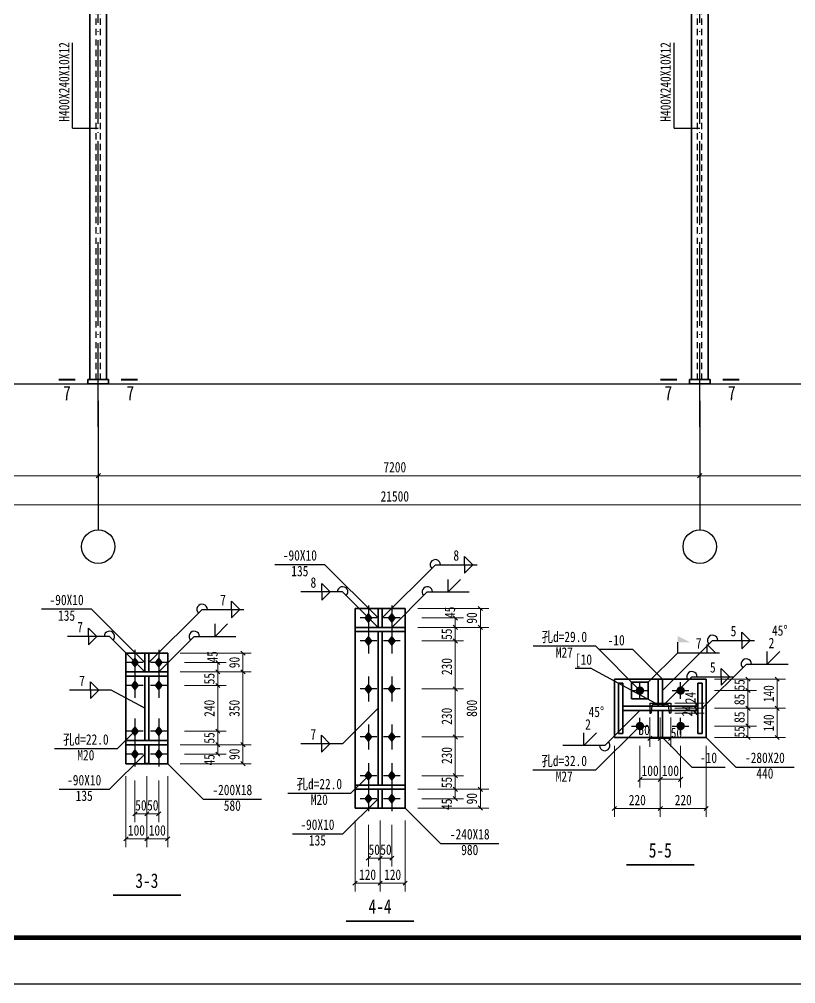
# Model space of a CAD drawing. Extents: x 32461 to 402082, y -617694 to 182569.
# Drawn here: x 307475 to 326063, y -500452 to -477352 of the extents above; entities that cross this region are included whole.
import ezdxf
from ezdxf.enums import TextEntityAlignment as Align

# ---------------------------------------------------------------- set-up
doc = ezdxf.new("R2010")
doc.units = 0
doc.header["$LTSCALE"] = 1000
doc.header["$MEASUREMENT"] = 0
for name, pattern in [('4', [5, 1.5, -1, 1.5, -1]), ('DOTE', [2.42, 2, -0.2, 0.02, -0.2]), ('线型6', [8.75, 5, -1.25, 1.25, -1.25])]:
    doc.linetypes.add(name, pattern=pattern)
doc.layers.get('0').update_dxf_attribs({"linetype": 'CONTINUOUS'})
for name, color, linetype in [('DOTE', 252, 'CONTINUOUS'), ('PUB_TITLE', 4, 'CONTINUOUS'), ('门窗', 3, '4')]:
    doc.layers.add(name, color=color, linetype=linetype)
for name, color, linetype, lineweight in [('字符串标注', 9, 'CONTINUOUS', 25), ('尺寸标注', 2, 'CONTINUOUS', 35), ('层10', 7, 'CONTINUOUS', 35), ('层1000', 2, 'CONTINUOUS', 35), ('层111', 9, '线型6', 25), ('层112', 9, 'CONTINUOUS', 25), ('层14', 2, 'CONTINUOUS', 35), ('柱子', 3, 'CONTINUOUS', 35), ('焊缝标注', 9, 'CONTINUOUS', 25), ('螺栓孔标注', 9, 'CONTINUOUS', 25), ('钢板标注', 9, 'CONTINUOUS', 25)]:
    doc.layers.add(name, color=color, linetype=linetype, lineweight=lineweight)
doc.styles.add('宋体', font='')
doc.styles.get('宋体').set_extended_font_data('SimSun')

msp = doc.modelspace()

# ---------------------------------------------------------------- hatches: boundary and pattern name
at = {"layer": '层10'}
for points in [[(315833.1, -491561.6), (315733.1, -491691.6), (315833.1, -491821.6), (315933.1, -491691.6), (315833.1, -491561.6)], [(316393.1, -491561.6), (316293.1, -491691.6), (316393.1, -491821.6), (316493.1, -491691.6), (316393.1, -491561.6)], [(315833.1, -492111.6), (315733.1, -492241.6), (315833.1, -492371.6), (315933.1, -492241.6), (315833.1, -492111.6)], [(316393.1, -492111.6), (316293.1, -492241.6), (316393.1, -492371.6), (316493.1, -492241.6), (316393.1, -492111.6)], [(310243.9, -492628.2), (310143.9, -492758.2), (310243.9, -492888.2), (310343.9, -492758.2), (310243.9, -492628.2)], [(310813.9, -492628.2), (310713.9, -492758.2), (310813.9, -492888.2), (310913.9, -492758.2), (310813.9, -492628.2)], [(310243.9, -493178.2), (310143.9, -493308.2), (310243.9, -493438.2), (310343.9, -493308.2), (310243.9, -493178.2)], [(310813.9, -493178.2), (310713.9, -493308.2), (310813.9, -493438.2), (310913.9, -493308.2), (310813.9, -493178.2)], [(315833.1, -493261.6), (315733.1, -493391.6), (315833.1, -493521.6), (315933.1, -493391.6), (315833.1, -493261.6)], [(316393.1, -493261.6), (316293.1, -493391.6), (316393.1, -493521.6), (316493.1, -493391.6), (316393.1, -493261.6)], [(310243.9, -494273.2), (310143.9, -494403.2), (310243.9, -494533.2), (310343.9, -494403.2), (310243.9, -494273.2)], [(310813.9, -494273.2), (310713.9, -494403.2), (310813.9, -494533.2), (310913.9, -494403.2), (310813.9, -494273.2)], [(315833.1, -494411.6), (315733.1, -494541.6), (315833.1, -494671.6), (315933.1, -494541.6), (315833.1, -494411.6)], [(316393.1, -494411.6), (316293.1, -494541.6), (316393.1, -494671.6), (316493.1, -494541.6), (316393.1, -494411.6)], [(310243.9, -494823.2), (310143.9, -494953.2), (310243.9, -495083.2), (310343.9, -494953.2), (310243.9, -494823.2)], [(310813.9, -494823.2), (310713.9, -494953.2), (310813.9, -495083.2), (310913.9, -494953.2), (310813.9, -494823.2)], [(315833.1, -495339.9), (315733.1, -495469.9), (315833.1, -495599.9), (315933.1, -495469.9), (315833.1, -495339.9)], [(316393.1, -495339.9), (316293.1, -495469.9), (316393.1, -495599.9), (316493.1, -495469.9), (316393.1, -495339.9)], [(315833.1, -495889.9), (315733.1, -496019.9), (315833.1, -496149.9), (315933.1, -496019.9), (315833.1, -495889.9)], [(316393.1, -495889.9), (316293.1, -496019.9), (316393.1, -496149.9), (316493.1, -496019.9), (316393.1, -495889.9)]]:
    msp.add_hatch(color=1, dxfattribs=at).paths.add_polyline_path(points)
at = {"layer": '焊缝标注'}
for points in [[(316163.1, -491691.6), (316244.5, -491631.5), (316223.3, -491610.3), (316163.1, -491691.6)], [(316063.1, -491916.6), (316003.1, -491835.2), (315981.9, -491856.4), (316063.1, -491916.6)], [(316393.1, -491916.6), (316474.5, -491856.5), (316453.3, -491835.3), (316393.1, -491916.6)], [(323241.1, -492273.9), (323541.1, -492273.9), (323241.1, -492123.9), (323241.1, -492273.9)], [(310578.9, -492758.2), (310660.2, -492698.1), (310639, -492676.9), (310578.9, -492758.2)], [(310478.9, -492983.2), (310418.9, -492901.8), (310397.6, -492923), (310478.9, -492983.2)], [(310813.9, -492983.2), (310895.2, -492923.1), (310874, -492901.9), (310813.9, -492983.2)], [(322533.7, -493230.7), (322615.1, -493170.6), (322593.9, -493149.4), (322533.7, -493230.7)], [(322871.2, -493430.7), (322952.6, -493370.6), (322931.4, -493349.4), (322871.2, -493430.7)], [(310478.9, -493855.7), (310397.9, -493795.1), (310383.7, -493821.5), (310478.9, -493855.7)], [(316063.1, -493855.7), (315981.7, -493915.7), (316002.9, -493936.9), (316063.1, -493855.7)], [(322871.2, -493805.7), (322952.6, -493745.6), (322931.4, -493724.4), (322871.2, -493805.7)], [(323821.2, -493855.7), (323902.6, -493795.6), (323881.4, -493774.4), (323821.2, -493855.7)], [(322333.7, -493905.7), (322252.3, -493965.7), (322273.5, -493986.9), (322333.7, -493905.7)]]:
    msp.add_hatch(color=256, dxfattribs=at).paths.add_polyline_path(points)

# ---------------------------------------------------------------- linework, layer by layer
msp.add_line((293415.5, -486083.2, -988), (383100.8, -486083.2, -988))
at = {"layer": 'DOTE', "linetype": 'DOTE'}
for p, q in [((309365.5, -487112.9, -988), (309365.5, -461594, -1976)), ((323765.5, -487112.9, -988), (323765.5, -461594, -1976))]:
    msp.add_line(p, q, dxfattribs=at)
at = {"layer": 'PUB_TITLE'}
msp.add_lwpolyline([(287572.4, -500451.9), (402082.4, -500451.9), (402082.4, -454251.9), (287572.4, -454251.9)], close=True, dxfattribs=at)
at = {"layer": 'PUB_TITLE', "const_width": 110}
msp.add_lwpolyline([(290322.4, -499351.9), (400982.4, -499351.9), (400982.4, -455351.9), (290322.4, -455351.9)], close=True, dxfattribs=at)
at = {"layer": '字符串标注'}
for p, q in [((308752, -479956.6, -988), (308752, -477917.5, -988)), ((323152, -479956.6, -988), (323152, -477917.5, -988)), ((308752, -479956.6, -988), (309365.5, -479956.6, -988)), ((323152, -479956.6, -988), (323765.5, -479956.6, -988)), ((320783.2, -492892.1, -414), (321153, -492892.1, -414)), ((322696.2, -493735.7, 500), (321153, -492892.1, -414))]:
    msp.add_line(p, q, dxfattribs=at)
at = {"layer": '字符串标注', "linetype": 'Continuous', "const_width": 10}
for points in [[(309370.5, -479956.6, 1), (309360.5, -479956.6, 1)], [(323770.5, -479956.6, 1), (323760.5, -479956.6, 1)], [(322701.2, -493735.7, 1), (322691.2, -493735.7, 1)]]:
    msp.add_lwpolyline(points, format="xyb", close=True, dxfattribs=at)
at = {"layer": '尺寸标注', "lineweight": 9}
for p, q in [((294965.5, -488283.2, -988), (337965.5, -488283.2, -988)), ((294965.5, -488983.2, -988), (380965.5, -488983.2, -988)), ((317013.1, -491466.6, 400), (318713.1, -491466.6, 400)), ((318513.1, -491916.6, 400), (318513.1, -491466.6, 400)), ((317113.1, -491691.6, 400), (318113.1, -491691.6, 400)), ((317913.1, -491916.6, 400), (317913.1, -491691.6, 400)), ((317013.1, -491916.6, 400), (318713.1, -491916.6, 400)), ((317013.1, -491916.6, 400), (318713.1, -491916.6, 400)), ((317113.1, -491916.6, 400), (318113.1, -491916.6, 400)), ((317113.1, -491916.6, 400), (318113.1, -491916.6, 400)), ((317913.1, -492241.6, 400), (317913.1, -491916.6, 400)), ((318513.1, -495794.9, 400), (318513.1, -491916.6, 400)), ((317113.1, -492241.6, 400), (318113.1, -492241.6, 400)), ((317113.1, -492241.6, 400), (318113.1, -492241.6, 400)), ((317913.1, -493391.6, 400), (317913.1, -492241.6, 400)), ((311328.9, -492533.2, 200), (313028.9, -492533.2, 200)), ((312828.9, -492983.2, 200), (312828.9, -492533.2, 200)), ((311428.9, -492758.2, 200), (312428.9, -492758.2, 200)), ((312228.9, -492983.2, 200), (312228.9, -492758.2, 200)), ((311328.9, -492983.2, 200), (313028.9, -492983.2, 200)), ((311328.9, -492983.2, 200), (313028.9, -492983.2, 200)), ((311428.9, -492983.2, 200), (312428.9, -492983.2, 200)), ((311428.9, -492983.2, 200), (312428.9, -492983.2, 200)), ((312228.9, -493308.2, 200), (312228.9, -492983.2, 200)), ((312828.9, -494728.2, 200), (312828.9, -492983.2, 200)), ((324121.2, -493155.7, 500), (325121.2, -493155.7, 500)), ((324121.2, -493155.7, 500), (325821.2, -493155.7, 500)), ((324921.2, -493430.7, 500), (324921.2, -493155.7, 500)), ((325621.2, -493855.7, 500), (325621.2, -493155.7, 500)), ((311428.9, -493308.2, 200), (312428.9, -493308.2, 200)), ((311428.9, -493308.2, 200), (312428.9, -493308.2, 200)), ((312228.9, -494403.2, 200), (312228.9, -493308.2, 200)), ((317113.1, -493391.6, 400), (318113.1, -493391.6, 400)), ((317113.1, -493391.6, 400), (318113.1, -493391.6, 400)), ((317913.1, -495469.9, 400), (317913.1, -493391.6, 400)), ((324121.2, -493430.7, 500), (325121.2, -493430.7, 500)), ((324121.2, -493430.7, 500), (325121.2, -493430.7, 500)), ((324921.2, -493855.7, 500), (324921.2, -493430.7, 500)), ((323171.2, -493735.7, 500), (323871.2, -493735.7, 500)), ((323171.2, -493855.7, 500), (323871.2, -493855.7, 500)), ((323171.2, -493855.7, 500), (323871.2, -493855.7, 500)), ((323671.2, -493855.7, 500), (323671.2, -493735.7, 500)), ((323671.2, -493975.7, 500), (323671.2, -493855.7, 500)), ((324121.2, -493855.7, 500), (325121.2, -493855.7, 500)), ((324121.2, -493855.7, 500), (325121.2, -493855.7, 500)), ((324121.2, -493855.7, 500), (325821.2, -493855.7, 500)), ((324121.2, -493855.7, 500), (325821.2, -493855.7, 500)), ((324921.2, -494280.7, 500), (324921.2, -493855.7, 500)), ((325621.2, -494555.7, 500), (325621.2, -493855.7, 500)), ((322571.2, -494075.7, 500), (322571.2, -494775.7, 500)), ((322821.2, -494075.7, 500), (322821.2, -494775.7, 500)), ((322821.2, -494075.7, 500), (322821.2, -494775.7, 500)), ((323071.2, -494075.7, 500), (323071.2, -494775.7, 500)), ((323171.2, -493975.7, 500), (323871.2, -493975.7, 500)), ((324121.2, -494280.7, 500), (325121.2, -494280.7, 500)), ((324121.2, -494280.7, 500), (325121.2, -494280.7, 500)), ((324921.2, -494555.7, 500), (324921.2, -494280.7, 500)), ((311428.9, -494403.2, 200), (312428.9, -494403.2, 200)), ((311428.9, -494403.2, 200), (312428.9, -494403.2, 200)), ((312228.9, -494728.2, 200), (312228.9, -494403.2, 200)), ((317113.1, -494541.6, 400), (318113.1, -494541.6, 400)), ((317113.1, -494541.6, 400), (318113.1, -494541.6, 400)), ((324121.2, -494555.7, 500), (325121.2, -494555.7, 500)), ((324121.2, -494555.7, 500), (325821.2, -494555.7, 500)), ((311328.9, -494728.2, 200), (313028.9, -494728.2, 200)), ((311328.9, -494728.2, 200), (313028.9, -494728.2, 200)), ((311428.9, -494728.2, 200), (312428.9, -494728.2, 200)), ((311428.9, -494728.2, 200), (312428.9, -494728.2, 200)), ((312228.9, -494953.2, 200), (312228.9, -494728.2, 200)), ((312828.9, -495183.2, 200), (312828.9, -494728.2, 200)), ((321721.2, -494755.7, 500), (321721.2, -496455.7, 500)), ((322333.7, -494755.7, 500), (322333.7, -495755.7, 500)), ((322571.2, -494575.7, 500), (322821.2, -494575.7, 500)), ((322821.2, -494575.7, 500), (323071.2, -494575.7, 500)), ((322821.2, -494755.7, 500), (322821.2, -495755.7, 500)), ((322821.2, -494755.7, 500), (322821.2, -495755.7, 500)), ((322821.2, -494755.7, 500), (322821.2, -496455.7, 500)), ((322821.2, -494755.7, 500), (322821.2, -496455.7, 500)), ((323308.7, -494755.7, 500), (323308.7, -495755.7, 500)), ((323921.2, -494755.7, 500), (323921.2, -496455.7, 500)), ((311428.9, -494953.2, 200), (312428.9, -494953.2, 200)), ((311328.9, -495183.2, 200), (313028.9, -495183.2, 200)), ((310028.9, -495483.2, 200), (310028.9, -497183.2, 200)), ((310528.9, -495483.2, 200), (310528.9, -497183.2, 200)), ((310528.9, -495483.2, 200), (310528.9, -497183.2, 200)), ((311028.9, -495483.2, 200), (311028.9, -497183.2, 200)), ((317113.1, -495469.9, 400), (318113.1, -495469.9, 400)), ((317113.1, -495469.9, 400), (318113.1, -495469.9, 400)), ((317913.1, -495794.9, 400), (317913.1, -495469.9, 400)), ((310243.9, -495583.2, 200), (310243.9, -496583.2, 200)), ((310528.9, -495583.2, 200), (310528.9, -496583.2, 200)), ((310528.9, -495583.2, 200), (310528.9, -496583.2, 200)), ((310813.9, -495583.2, 200), (310813.9, -496583.2, 200)), ((322333.7, -495555.7, 500), (322821.2, -495555.7, 500)), ((322821.2, -495555.7, 500), (323308.7, -495555.7, 500)), ((317013.1, -495794.9, 400), (318713.1, -495794.9, 400)), ((317013.1, -495794.9, 400), (318713.1, -495794.9, 400)), ((317113.1, -495794.9, 400), (318113.1, -495794.9, 400)), ((317113.1, -495794.9, 400), (318113.1, -495794.9, 400)), ((317913.1, -496019.9, 400), (317913.1, -495794.9, 400)), ((318513.1, -496244.9, 400), (318513.1, -495794.9, 400)), ((317113.1, -496019.9, 400), (318113.1, -496019.9, 400)), ((310243.9, -496383.2, 200), (310528.9, -496383.2, 200)), ((310528.9, -496383.2, 200), (310813.9, -496383.2, 200)), ((317013.1, -496244.9, 400), (318713.1, -496244.9, 400)), ((321721.2, -496255.7, 500), (322821.2, -496255.7, 500)), ((322821.2, -496255.7, 500), (323921.2, -496255.7, 500)), ((315513.1, -496544.9, 400), (315513.1, -498244.9, 400)), ((315833.1, -496644.9, 400), (315833.1, -497644.9, 400)), ((316113.1, -496544.9, 400), (316113.1, -498244.9, 400)), ((316113.1, -496544.9, 400), (316113.1, -498244.9, 400)), ((316113.1, -496644.9, 400), (316113.1, -497644.9, 400)), ((316113.1, -496644.9, 400), (316113.1, -497644.9, 400)), ((316393.1, -496644.9, 400), (316393.1, -497644.9, 400)), ((316713.1, -496544.9, 400), (316713.1, -498244.9, 400)), ((310028.9, -496983.2, 200), (310528.9, -496983.2, 200)), ((310528.9, -496983.2, 200), (311028.9, -496983.2, 200)), ((315833.1, -497444.9, 400), (316113.1, -497444.9, 400)), ((316113.1, -497444.9, 400), (316393.1, -497444.9, 400)), ((315513.1, -498044.9, 400), (316113.1, -498044.9, 400)), ((316113.1, -498044.9, 400), (316713.1, -498044.9, 400))]:
    msp.add_line(p, q, dxfattribs=at)
at = {"layer": '尺寸标注', "lineweight": 35}
for p, q in [((309315.5, -488333.2, -988), (309415.5, -488233.2, -988)), ((323715.5, -488333.2, -988), (323815.5, -488233.2, -988)), ((318463.1, -491416.6, 400), (318563.1, -491516.6, 400)), ((317863.1, -491641.6, 400), (317963.1, -491741.6, 400)), ((317863.1, -491866.6, 400), (317963.1, -491966.6, 400)), ((317863.1, -491866.6, 400), (317963.1, -491966.6, 400)), ((318463.1, -491866.6, 400), (318563.1, -491966.6, 400)), ((318463.1, -491866.6, 400), (318563.1, -491966.6, 400)), ((317863.1, -492191.6, 400), (317963.1, -492291.6, 400)), ((317863.1, -492191.6, 400), (317963.1, -492291.6, 400)), ((312778.9, -492483.2, 200), (312878.9, -492583.2, 200)), ((312178.9, -492708.2, 200), (312278.9, -492808.2, 200)), ((312178.9, -492933.2, 200), (312278.9, -493033.2, 200)), ((312178.9, -492933.2, 200), (312278.9, -493033.2, 200)), ((312778.9, -492933.2, 200), (312878.9, -493033.2, 200)), ((312778.9, -492933.2, 200), (312878.9, -493033.2, 200)), ((324871.2, -493105.7, 500), (324971.2, -493205.7, 500)), ((325571.2, -493105.7, 500), (325671.2, -493205.7, 500)), ((312178.9, -493258.2, 200), (312278.9, -493358.2, 200)), ((312178.9, -493258.2, 200), (312278.9, -493358.2, 200)), ((317863.1, -493341.6, 400), (317963.1, -493441.6, 400)), ((317863.1, -493341.6, 400), (317963.1, -493441.6, 400)), ((324871.2, -493380.7, 500), (324971.2, -493480.7, 500)), ((324871.2, -493380.7, 500), (324971.2, -493480.7, 500)), ((323621.2, -493685.7, 500), (323721.2, -493785.7, 500)), ((323621.2, -493805.7, 500), (323721.2, -493905.7, 500)), ((323621.2, -493805.7, 500), (323721.2, -493905.7, 500)), ((324871.2, -493805.7, 500), (324971.2, -493905.7, 500)), ((324871.2, -493805.7, 500), (324971.2, -493905.7, 500)), ((325571.2, -493805.7, 500), (325671.2, -493905.7, 500)), ((325571.2, -493805.7, 500), (325671.2, -493905.7, 500)), ((323621.2, -493925.7, 500), (323721.2, -494025.7, 500)), ((324871.2, -494230.7, 500), (324971.2, -494330.7, 500)), ((324871.2, -494230.7, 500), (324971.2, -494330.7, 500)), ((312178.9, -494353.2, 200), (312278.9, -494453.2, 200)), ((312178.9, -494353.2, 200), (312278.9, -494453.2, 200)), ((317863.1, -494491.6, 400), (317963.1, -494591.6, 400)), ((317863.1, -494491.6, 400), (317963.1, -494591.6, 400)), ((322521.2, -494625.7, 500), (322621.2, -494525.7, 500)), ((322771.2, -494625.7, 500), (322871.2, -494525.7, 500)), ((322771.2, -494625.7, 500), (322871.2, -494525.7, 500)), ((323021.2, -494625.7, 500), (323121.2, -494525.7, 500)), ((324871.2, -494505.7, 500), (324971.2, -494605.7, 500)), ((325571.2, -494505.7, 500), (325671.2, -494605.7, 500)), ((312178.9, -494678.2, 200), (312278.9, -494778.2, 200)), ((312178.9, -494678.2, 200), (312278.9, -494778.2, 200)), ((312778.9, -494678.2, 200), (312878.9, -494778.2, 200)), ((312778.9, -494678.2, 200), (312878.9, -494778.2, 200)), ((312178.9, -494903.2, 200), (312278.9, -495003.2, 200)), ((312778.9, -495133.2, 200), (312878.9, -495233.2, 200)), ((317863.1, -495419.9, 400), (317963.1, -495519.9, 400)), ((317863.1, -495419.9, 400), (317963.1, -495519.9, 400)), ((322283.7, -495605.7, 500), (322383.7, -495505.7, 500)), ((322771.2, -495605.7, 500), (322871.2, -495505.7, 500)), ((322771.2, -495605.7, 500), (322871.2, -495505.7, 500)), ((323258.7, -495605.7, 500), (323358.7, -495505.7, 500)), ((317863.1, -495744.9, 400), (317963.1, -495844.9, 400)), ((317863.1, -495744.9, 400), (317963.1, -495844.9, 400)), ((318463.1, -495744.9, 400), (318563.1, -495844.9, 400)), ((318463.1, -495744.9, 400), (318563.1, -495844.9, 400)), ((317863.1, -495969.9, 400), (317963.1, -496069.9, 400)), ((310193.9, -496433.2, 200), (310293.9, -496333.2, 200)), ((310478.9, -496433.2, 200), (310578.9, -496333.2, 200)), ((310478.9, -496433.2, 200), (310578.9, -496333.2, 200)), ((310763.9, -496433.2, 200), (310863.9, -496333.2, 200)), ((318463.1, -496194.9, 400), (318563.1, -496294.9, 400)), ((321671.2, -496305.7, 500), (321771.2, -496205.7, 500)), ((322771.2, -496305.7, 500), (322871.2, -496205.7, 500)), ((322771.2, -496305.7, 500), (322871.2, -496205.7, 500)), ((323871.2, -496305.7, 500), (323971.2, -496205.7, 500)), ((309978.9, -497033.2, 200), (310078.9, -496933.2, 200)), ((310478.9, -497033.2, 200), (310578.9, -496933.2, 200)), ((310478.9, -497033.2, 200), (310578.9, -496933.2, 200)), ((310978.9, -497033.2, 200), (311078.9, -496933.2, 200)), ((315783.1, -497494.9, 400), (315883.1, -497394.9, 400)), ((316063.1, -497494.9, 400), (316163.1, -497394.9, 400)), ((316063.1, -497494.9, 400), (316163.1, -497394.9, 400)), ((316343.1, -497494.9, 400), (316443.1, -497394.9, 400)), ((315463.1, -498094.9, 400), (315563.1, -497994.9, 400)), ((316063.1, -498094.9, 400), (316163.1, -497994.9, 400)), ((316063.1, -498094.9, 400), (316163.1, -497994.9, 400)), ((316663.1, -498094.9, 400), (316763.1, -497994.9, 400))]:
    msp.add_line(p, q, dxfattribs=at)
at = {"layer": '尺寸标注', "color": 3, "lineweight": 35}
for p, q in [((316713.1, -491916.6, 400), (315513.1, -491916.6, 400)), ((315513.1, -491916.6, 400), (315513.1, -492016.6, 400)), ((315513.1, -492016.6, 400), (316713.1, -492016.6, 400)), ((316063.1, -495694.9, 400), (316063.1, -492016.6, 400)), ((316163.1, -495694.9, 400), (316163.1, -492016.6, 400)), ((316713.1, -492016.6, 400), (316713.1, -491916.6, 400)), ((311028.9, -492983.2, 200), (310028.9, -492983.2, 200)), ((310028.9, -492983.2, 200), (310028.9, -493083.2, 200)), ((310028.9, -493083.2, 200), (311028.9, -493083.2, 200)), ((310478.9, -494628.2, 200), (310478.9, -493083.2, 200)), ((310578.9, -494628.2, 200), (310578.9, -493083.2, 200)), ((311028.9, -493083.2, 200), (311028.9, -492983.2, 200)), ((321921.2, -493255.7, 500), (321821.2, -493255.7, 500)), ((321821.2, -493255.7, 500), (321821.2, -494455.7, 500)), ((321921.2, -494455.7, 500), (321921.2, -493255.7, 500)), ((323821.2, -493255.7, 500), (323721.2, -493255.7, 500)), ((323721.2, -493255.7, 500), (323721.2, -494455.7, 500)), ((323821.2, -494455.7, 500), (323821.2, -493255.7, 500)), ((321921.2, -493805.7, 500), (323721.2, -493805.7, 500)), ((321921.2, -493905.7, 500), (323721.2, -493905.7, 500)), ((321821.2, -494455.7, 500), (321921.2, -494455.7, 500)), ((323721.2, -494455.7, 500), (323821.2, -494455.7, 500)), ((311028.9, -494628.2, 200), (310028.9, -494628.2, 200)), ((310028.9, -494628.2, 200), (310028.9, -494728.2, 200)), ((310028.9, -494728.2, 200), (311028.9, -494728.2, 200)), ((311028.9, -494728.2, 200), (311028.9, -494628.2, 200)), ((316713.1, -495694.9, 400), (315513.1, -495694.9, 400)), ((315513.1, -495694.9, 400), (315513.1, -495794.9, 400)), ((316713.1, -495794.9, 400), (316713.1, -495694.9, 400)), ((315513.1, -495794.9, 400), (316713.1, -495794.9, 400))]:
    msp.add_line(p, q, dxfattribs=at)
at = {"layer": '层10', "color": 9, "lineweight": 25}
for p, q in [((315833.1, -491391.6, 400), (315833.1, -491991.6, 400)), ((316393.1, -491391.6, 400), (316393.1, -491991.6, 400)), ((316033.1, -491691.6, 400), (315633.1, -491691.6, 400)), ((316593.1, -491691.6, 400), (316193.1, -491691.6, 400)), ((315833.1, -491941.6, 400), (315833.1, -492541.6, 400)), ((316393.1, -491941.6, 400), (316393.1, -492541.6, 400)), ((316033.1, -492241.6, 400), (315633.1, -492241.6, 400)), ((316593.1, -492241.6, 400), (316193.1, -492241.6, 400)), ((310243.9, -492458.2, 200), (310243.9, -493058.2, 200)), ((310813.9, -492458.2, 200), (310813.9, -493058.2, 200)), ((310443.9, -492758.2, 200), (310043.9, -492758.2, 200)), ((311013.9, -492758.2, 200), (310613.9, -492758.2, 200)), ((310243.9, -493008.2, 200), (310243.9, -493608.2, 200)), ((310813.9, -493008.2, 200), (310813.9, -493608.2, 200)), ((315833.1, -493091.6, 400), (315833.1, -493691.6, 400)), ((316393.1, -493091.6, 400), (316393.1, -493691.6, 400)), ((310443.9, -493308.2, 200), (310043.9, -493308.2, 200)), ((311013.9, -493308.2, 200), (310613.9, -493308.2, 200)), ((316033.1, -493391.6, 400), (315633.1, -493391.6, 400)), ((316593.1, -493391.6, 400), (316193.1, -493391.6, 400)), ((310243.9, -494103.2, 200), (310243.9, -494703.2, 200)), ((310813.9, -494103.2, 200), (310813.9, -494703.2, 200)), ((315833.1, -494241.6, 400), (315833.1, -494841.6, 400)), ((316393.1, -494241.6, 400), (316393.1, -494841.6, 400)), ((310443.9, -494403.2, 200), (310043.9, -494403.2, 200)), ((311013.9, -494403.2, 200), (310613.9, -494403.2, 200)), ((316033.1, -494541.6, 400), (315633.1, -494541.6, 400)), ((316593.1, -494541.6, 400), (316193.1, -494541.6, 400)), ((310243.9, -494653.2, 200), (310243.9, -495253.2, 200)), ((310813.9, -494653.2, 200), (310813.9, -495253.2, 200)), ((310443.9, -494953.2, 200), (310043.9, -494953.2, 200)), ((311013.9, -494953.2, 200), (310613.9, -494953.2, 200)), ((315833.1, -495169.9, 400), (315833.1, -495769.9, 400)), ((316393.1, -495169.9, 400), (316393.1, -495769.9, 400)), ((316033.1, -495469.9, 400), (315633.1, -495469.9, 400)), ((316593.1, -495469.9, 400), (316193.1, -495469.9, 400)), ((315833.1, -495719.9, 400), (315833.1, -496319.9, 400)), ((316393.1, -495719.9, 400), (316393.1, -496319.9, 400)), ((316033.1, -496019.9, 400), (315633.1, -496019.9, 400)), ((316593.1, -496019.9, 400), (316193.1, -496019.9, 400))]:
    msp.add_line(p, q, dxfattribs=at)
at = {"layer": '层10', "lineweight": 25}
for p, q in [((322333.7, -493630.7, 500), (322333.7, -493230.7, 500)), ((323308.7, -493630.7, 500), (323308.7, -493230.7, 500)), ((322133.7, -493430.7, 500), (322533.7, -493430.7, 500)), ((323108.7, -493430.7, 500), (323508.7, -493430.7, 500)), ((322333.7, -494480.7, 500), (322333.7, -494080.7, 500)), ((323308.7, -494480.7, 500), (323308.7, -494080.7, 500)), ((322133.7, -494280.7, 500), (322533.7, -494280.7, 500)), ((323108.7, -494280.7, 500), (323508.7, -494280.7, 500))]:
    msp.add_line(p, q, dxfattribs=at)
at = {"layer": '层10'}
for p, q in [((322011.2, -497605.7, 500), (323631.2, -497605.7, 500)), ((309718.9, -498333.2, 200), (311338.9, -498333.2, 200)), ((315303.1, -498951.8, 400), (316923.1, -498951.8, 400))]:
    msp.add_line(p, q, dxfattribs=at)
at = {"layer": '层10', "const_width": 45, "elevation": -988}
for points in [[(308419.5, -485983.2), (308819.5, -485983.2)], [(310311.5, -485983.2), (309911.5, -485983.2)], [(322819.5, -485983.2), (323219.5, -485983.2)], [(324711.5, -485983.2), (324311.5, -485983.2)]]:
    msp.add_lwpolyline(points, dxfattribs=at)
at = {"layer": '层10', "color": 1, "linetype": 'Continuous', "const_width": 100}
for points in [[(322383.7, -493430.7, 1), (322283.7, -493430.7, 1)], [(323358.7, -493430.7, 1), (323258.7, -493430.7, 1)], [(322383.7, -494280.7, 1), (322283.7, -494280.7, 1)], [(323358.7, -494280.7, 1), (323258.7, -494280.7, 1)]]:
    msp.add_lwpolyline(points, format="xyb", close=True, dxfattribs=at)
at = {"layer": '层1000'}
for p, q in [((316713.1, -491466.6, 400), (315513.1, -491466.6, 400)), ((315513.1, -491466.6, 400), (315513.1, -496244.9, 400)), ((316163.1, -491466.6, 400), (316063.1, -491466.6, 400)), ((316063.1, -491466.6, 400), (316063.1, -491916.6, 400)), ((316163.1, -491916.6, 400), (316163.1, -491466.6, 400)), ((316713.1, -496244.9, 400), (316713.1, -491466.6, 400)), ((316063.1, -491916.6, 400), (316163.1, -491916.6, 400)), ((311028.9, -492533.2, 200), (310028.9, -492533.2, 200)), ((310028.9, -492533.2, 200), (310028.9, -495183.2, 200)), ((310578.9, -492533.2, 200), (310478.9, -492533.2, 200)), ((310478.9, -492533.2, 200), (310478.9, -492983.2, 200)), ((310578.9, -492983.2, 200), (310578.9, -492533.2, 200)), ((311028.9, -495183.2, 200), (311028.9, -492533.2, 200)), ((310478.9, -492983.2, 200), (310578.9, -492983.2, 200)), ((323921.2, -493155.7, 500), (321721.2, -493155.7, 500)), ((321721.2, -493155.7, 500), (321721.2, -494555.7, 500)), ((322871.2, -493155.7, 500), (322771.2, -493155.7, 500)), ((322771.2, -493155.7, 500), (322771.2, -493805.7, 500)), ((322871.2, -493805.7, 500), (322871.2, -493155.7, 500)), ((323921.2, -494555.7, 500), (323921.2, -493155.7, 500)), ((322533.7, -493230.7, 500), (322133.7, -493230.7, 500)), ((322133.7, -493230.7, 500), (322133.7, -493630.7, 500)), ((322533.7, -493630.7, 500), (322533.7, -493230.7, 500)), ((322133.7, -493630.7, 500), (322533.7, -493630.7, 500)), ((322771.2, -493805.7, 500), (322871.2, -493805.7, 500)), ((322871.2, -493905.7, 500), (322771.2, -493905.7, 500)), ((322771.2, -493905.7, 500), (322771.2, -494555.7, 500)), ((322871.2, -494555.7, 500), (322871.2, -493905.7, 500)), ((321721.2, -494555.7, 500), (323921.2, -494555.7, 500)), ((322771.2, -494555.7, 500), (322871.2, -494555.7, 500)), ((310478.9, -494728.2, 200), (310578.9, -494728.2, 200)), ((310478.9, -495178.2, 200), (310478.9, -494728.2, 200)), ((310578.9, -494728.2, 200), (310578.9, -495178.2, 200)), ((310028.9, -495183.2, 200), (311028.9, -495183.2, 200)), ((310578.9, -495178.2, 200), (310478.9, -495178.2, 200)), ((316063.1, -495794.9, 400), (316163.1, -495794.9, 400)), ((316063.1, -496244.9, 400), (316063.1, -495794.9, 400)), ((316163.1, -495794.9, 400), (316163.1, -496244.9, 400)), ((315513.1, -496244.9, 400), (316713.1, -496244.9, 400)), ((316163.1, -496244.9, 400), (316063.1, -496244.9, 400))]:
    msp.add_line(p, q, dxfattribs=at)
at = {"layer": '层111'}
for p, q in [((309365.5, -486487.2, -988), (309365.5, -489583.2, -988)), ((323765.5, -486487.2, -988), (323765.5, -489583.2, -988))]:
    msp.add_line(p, q, dxfattribs=at)
at = {"layer": '层112'}
for centre in [(309365.5, -489983.2, -988), (323765.5, -489983.2, -988)]:
    msp.add_circle(centre, 400, dxfattribs=at)
at = {"layer": '层14', "elevation": -988}
for points in [[(309119.5, -485983.2), (309119.5, -486083.2)], [(309119.5, -485983.2), (309315.5, -485983.2)], [(309611.5, -485983.2), (309119.5, -485983.2)], [(309415.5, -485983.2), (309611.5, -485983.2)], [(309611.5, -486083.2), (309611.5, -485983.2)], [(323519.5, -485983.2), (323519.5, -486083.2)], [(323519.5, -485983.2), (323715.5, -485983.2)], [(324011.5, -485983.2), (323519.5, -485983.2)], [(323815.5, -485983.2), (324011.5, -485983.2)], [(324011.5, -486083.2), (324011.5, -485983.2)], [(309119.5, -486083.2), (309611.5, -486083.2)], [(323519.5, -486083.2), (324011.5, -486083.2)]]:
    msp.add_lwpolyline(points, dxfattribs=at)
at = {"layer": '柱子', "elevation": -988}
for points in [[(323565.5, -485983.2), (323565.5, -462781.5)], [(323965.5, -485983.2), (323965.5, -462781.5)], [(309165.5, -485983.2), (309165.5, -463933.4)], [(309565.5, -485983.2), (309565.5, -463933.4)]]:
    msp.add_lwpolyline(points, dxfattribs=at)
at = {"layer": '焊缝标注'}
for p, q in [((318136.4, -490219.3, 400), (318336.4, -490419.3, 400)), ((318136.4, -490419.3, 400), (318136.4, -490219.3, 400)), ((316163.1, -491691.6, 400), (317436.4, -490419.3, 400)), ((317436.4, -490419.3, 400), (318436.4, -490419.3, 400)), ((318136.4, -490619.3, 400), (318336.4, -490419.3, 400)), ((318136.4, -490419.3, 400), (318136.4, -490619.3, 400)), ((314915.6, -491067, 400), (314715.6, -490867, 400)), ((314715.6, -491067, 400), (314715.6, -490867, 400)), ((317742, -491068.4, 400), (317742, -490768.4, 400)), ((317742, -491068.4, 400), (318042, -490768.4, 400)), ((315215.6, -491067, 400), (314215.6, -491067, 400)), ((314915.6, -491067, 400), (314715.6, -491267, 400)), ((314715.6, -491067, 400), (314715.6, -491267, 400)), ((316063.1, -491916.6, 400), (315215.6, -491067, 400)), ((316393.1, -491916.6, 400), (317242, -491068.4, 400)), ((317242, -491068.4, 400), (318242, -491068.4, 400)), ((312552.2, -491285.9, 200), (312752.2, -491485.9, 200)), ((312552.2, -491485.9, 200), (312552.2, -491285.9, 200)), ((310578.9, -492758.2, 200), (311852.2, -491485.9, 200)), ((311852.2, -491485.9, 200), (312852.2, -491485.9, 200)), ((312552.2, -491685.9, 200), (312752.2, -491485.9, 200)), ((312552.2, -491485.9, 200), (312552.2, -491685.9, 200)), ((309331.4, -492133.7, 200), (309131.4, -491933.7, 200)), ((309131.4, -492133.7, 200), (309131.4, -491933.7, 200)), ((312162.7, -492135, 200), (312162.7, -491835, 200)), ((312162.7, -492135, 200), (312462.7, -491835, 200)), ((324773.8, -492029.1, 500), (324973.8, -492229.1, 500)), ((324773.8, -492229.1, 500), (324773.8, -492029.1, 500)), ((309631.4, -492133.7, 200), (308631.4, -492133.7, 200)), ((309331.4, -492133.7, 200), (309131.4, -492333.7, 200)), ((309131.4, -492133.7, 200), (309131.4, -492333.7, 200)), ((310478.9, -492983.2, 200), (309631.4, -492133.7, 200)), ((310813.9, -492983.2, 200), (311662.7, -492135, 200)), ((311662.7, -492135, 200), (312662.7, -492135, 200)), ((322871.2, -493430.7, 500), (324073.8, -492229.1, 500)), ((324073.8, -492229.1, 500), (325073.8, -492229.1, 500)), ((324773.8, -492429.1, 500), (324973.8, -492229.1, 500)), ((324773.8, -492229.1, 500), (324773.8, -492429.1, 500)), ((323241.1, -492523.9, 500), (323241.1, -492273.9, 500)), ((323941.1, -492323.9, 500), (324141.1, -492523.9, 500)), ((323941.1, -492523.9, 500), (323941.1, -492323.9, 500)), ((322533.7, -493230.7, 500), (323241.1, -492523.9, 500)), ((323241.1, -492523.9, 500), (324241.1, -492523.9, 500)), ((325382.3, -492795.5, 500), (325382.3, -492495.5, 500)), ((325382.3, -492795.5, 500), (325682.3, -492495.5, 500)), ((323821.2, -493855.7, 500), (324882.3, -492795.5, 500)), ((324278.6, -492898.9, 500), (324478.6, -493098.9, 500)), ((324278.6, -493098.9, 500), (324278.6, -492898.9, 500)), ((324882.3, -492795.5, 500), (325882.3, -492795.5, 500)), ((322871.2, -493805.7, 500), (323578.6, -493098.9, 500)), ((323578.6, -493098.9, 500), (324578.6, -493098.9, 500)), ((324278.6, -493298.9, 500), (324478.6, -493098.9, 500)), ((324278.6, -493098.9, 500), (324278.6, -493298.9, 500)), ((309377, -493423.8, 200), (309177, -493223.8, 200)), ((309177, -493423.8, 200), (309177, -493223.8, 200)), ((309677, -493423.8, 200), (308677, -493423.8, 200)), ((309377, -493423.8, 200), (309177, -493623.8, 200)), ((309177, -493423.8, 200), (309177, -493623.8, 200)), ((310478.9, -493855.7, 200), (309677, -493423.8, 200)), ((316063.1, -493855.7, 400), (315212.9, -494702.6, 400)), ((322333.7, -493905.7, 500), (321490.6, -494745.5, 500)), ((314912.9, -494702.6, 400), (314712.9, -494502.6, 400)), ((314712.9, -494702.6, 400), (314712.9, -494502.6, 400)), ((320990.6, -494745.5, 500), (320990.6, -494445.5, 500)), ((320990.6, -494745.5, 500), (321290.6, -494445.5, 500)), ((315212.9, -494702.6, 400), (314212.9, -494702.6, 400)), ((314912.9, -494702.6, 400), (314712.9, -494902.6, 400)), ((314712.9, -494702.6, 400), (314712.9, -494902.6, 400)), ((321490.6, -494745.5, 500), (320490.6, -494745.5, 500))]:
    msp.add_line(p, q, dxfattribs=at)
for centre, start, end in [((317436.4, -490419.3, 400), 0, 224.97719), ((315215.6, -491067, 400), 314.93155, 180), ((317242, -491068.4, 400), 0, 224.97719), ((311852.2, -491485.9, 200), 0, 224.97719), ((309631.4, -492133.7, 200), 314.93155, 180), ((311662.7, -492135, 200), 0, 224.97719), ((324073.8, -492229.1, 500), 0, 224.97719), ((324882.3, -492795.5, 500), 0, 224.97719), ((323578.6, -493098.9, 500), 0, 224.97719), ((321490.6, -494745.5, 500), 180, 44.88593)]:
    msp.add_arc(centre, 125, start, end, dxfattribs=at)
at = {"layer": '螺栓孔标注'}
for p, q in [((321274.4, -492368.8, 500), (319774.4, -492368.8, 500)), ((322333.7, -493430.7, 500), (321274.4, -492368.8, 500)), ((322333.7, -494280.7, 500), (321271, -495339.3, 500)), ((310243.9, -494403.2, 200), (309818.8, -494826.6, 200)), ((309818.8, -494826.6, 200), (308318.8, -494826.6, 200)), ((315833.1, -495469.9, 400), (315408, -495893.3, 400)), ((321271, -495339.3, 500), (319771, -495339.3, 500)), ((315408, -495893.3, 400), (313908, -495893.3, 400))]:
    msp.add_line(p, q, dxfattribs=at)
at = {"layer": '螺栓孔标注', "linetype": 'Continuous', "const_width": 10}
for points in [[(322338.7, -493430.7, 1), (322328.7, -493430.7, 1)], [(322338.7, -494280.7, 1), (322328.7, -494280.7, 1)], [(310248.9, -494403.2, 1), (310238.9, -494403.2, 1)], [(315838.1, -495469.9, 1), (315828.1, -495469.9, 1)]]:
    msp.add_lwpolyline(points, format="xyb", close=True, dxfattribs=at)
at = {"layer": '钢板标注'}
for p, q in [((314791.9, -490417.2, 400), (313591.9, -490417.2, 400)), ((316063.1, -491691.6, 400), (314791.9, -490417.2, 400)), ((309207.6, -491483.9, 200), (308007.6, -491483.9, 200)), ((310478.9, -492758.2, 200), (309207.6, -491483.9, 200)), ((322165, -492447.8, 500), (321365, -492447.8, 500)), ((322871.2, -493155.7, 500), (322165, -492447.8, 500)), ((322871.2, -494555.7, 500), (323576.4, -495264.8, 500)), ((323921.2, -494555.7, 500), (324626.4, -495264.8, 500)), ((310478.9, -494953.2, 200), (309628.7, -495800.1, 200)), ((311028.9, -495183.2, 200), (311875, -496034.1, 200)), ((323576.4, -495264.8, 500), (324376.4, -495264.8, 500)), ((324626.4, -495264.8, 500), (326026.4, -495264.8, 500)), ((309628.7, -495800.1, 200), (308428.7, -495800.1, 200)), ((311875, -496034.1, 200), (313275, -496034.1, 200)), ((316063.1, -496019.9, 400), (315212.9, -496866.7, 400)), ((316713.1, -496244.9, 400), (317559.3, -497095.8, 400)), ((315212.9, -496866.7, 400), (314012.9, -496866.7, 400)), ((317559.3, -497095.8, 400), (318959.3, -497095.8, 400))]:
    msp.add_line(p, q, dxfattribs=at)
at = {"layer": '钢板标注', "color": 1}
for p, q in [((322571.2, -493735.7, 500), (322571.2, -493975.7, 500)), ((322571.2, -493735.7, 500), (323071.2, -493735.7, 500)), ((322621.8, -493788.6, 500), (322601.7, -493962.5, 500)), ((322991.6, -493762.2, 500), (322650.9, -493762.2, 500)), ((323040.7, -493962.5, 500), (323020.7, -493788.6, 500)), ((323071.2, -493735.7, 500), (323071.2, -493975.7, 500)), ((322571.2, -493975.7, 500), (322589.8, -493975.7, 500)), ((323071.2, -493975.7, 500), (323052.7, -493975.7, 500))]:
    msp.add_line(p, q, dxfattribs=at)
at = {"layer": '钢板标注', "linetype": 'Continuous', "const_width": 10}
for points in [[(316068.1, -491691.6, 1), (316058.1, -491691.6, 1)], [(310483.9, -492758.2, 1), (310473.9, -492758.2, 1)], [(322876.2, -493155.7, 1), (322866.2, -493155.7, 1)], [(322876.2, -494555.7, 1), (322866.2, -494555.7, 1)], [(323926.2, -494555.7, 1), (323916.2, -494555.7, 1)], [(310483.9, -494953.2, 1), (310473.9, -494953.2, 1)], [(311033.9, -495183.2, 1), (311023.9, -495183.2, 1)], [(316068.1, -496019.9, 1), (316058.1, -496019.9, 1)], [(316718.1, -496244.9, 1), (316708.1, -496244.9, 1)]]:
    msp.add_lwpolyline(points, format="xyb", close=True, dxfattribs=at)
at = {"layer": '钢板标注', "color": 1}
for centre, radius, start, end in [((322652.8, -493793.6, 500), 31.4, 93.4084, 170.88101), ((322989.7, -493793.6, 500), 31.4, 9.11901, 86.5916), ((322590.6, -493964.4, 500), 11.3, 266.23474, 9.47566), ((323051.9, -493964.4, 500), 11.3, 170.52434, 273.76526)]:
    msp.add_arc(centre, radius, start, end, dxfattribs=at)
at = {"layer": '门窗', "ltscale": 0.1, "elevation": -988}
for points in [[(323715.5, -485983.2), (323715.5, -462781.5)], [(323815.5, -485983.2), (323815.5, -462803)], [(309315.5, -485983.2), (309315.5, -463933.4)], [(309415.5, -485983.2), (309415.5, -463955)]]:
    msp.add_lwpolyline(points, dxfattribs=at)

# ---------------------------------------------------------------- texts
at = {"layer": '字符串标注', "style": '宋体', "width": 0.8}
for p in [(308747, -478852.1, -988), (323147, -478852.1, -988)]:
    msp.add_text('H400X240X10X12', height=250, rotation=90, dxfattribs=at).set_placement(p, align=Align.BOTTOM_CENTER)
msp.add_text('[10', height=250, dxfattribs=at).set_placement((320983.2, -492887.1, -414), align=Align.BOTTOM_CENTER)
at = {"layer": '尺寸标注', "style": '宋体', "width": 0.8}
for s, p in [('7200', (316465.5, -488278.2, -988)), ('21500', (316465.5, -488978.2, -988)), ('100', (322577.5, -495550.7, 500)), ('100', (323065, -495550.7, 500)), ('220', (322271.2, -496250.7, 500)), ('220', (323371.2, -496250.7, 500)), ('50', (310386.4, -496378.2, 200)), ('50', (310671.4, -496378.2, 200)), ('100', (310278.9, -496978.2, 200)), ('100', (310778.9, -496978.2, 200)), ('50', (315973.1, -497439.9, 400)), ('50', (316253.1, -497439.9, 400)), ('120', (315813.1, -498039.9, 400)), ('120', (316413.1, -498039.9, 400))]:
    msp.add_text(s, height=250, dxfattribs=at).set_placement(p, align=Align.BOTTOM_CENTER)
for s, p in [('45', (317908.1, -491691.6, 400)), ('45', (312223.9, -492758.2, 200)), ('24', (323666.2, -493735.7, 500))]:
    msp.add_text(s, height=250, rotation=90, dxfattribs=at).set_placement(p)
for s, p in [('90', (318508.1, -491691.6, 400)), ('55', (317908.1, -492079.1, 400)), ('90', (312823.9, -492758.2, 200)), ('230', (317908.1, -492855.3, 400)), ('55', (312223.9, -493145.7, 200)), ('55', (324916.2, -493293.2, 500)), ('140', (325616.2, -493505.7, 500)), ('85', (324916.2, -493643.2, 500)), ('240', (312223.9, -493855.7, 200)), ('350', (312823.9, -493855.7, 200)), ('230', (317908.1, -494046.1, 400)), ('800', (318508.1, -493855.7, 400)), ('24', (323666.2, -493915.7, 500)), ('85', (324916.2, -494068.2, 500)), ('140', (325616.2, -494205.7, 500)), ('55', (324916.2, -494418.2, 500)), ('55', (312223.9, -494565.7, 200)), ('230', (317908.1, -494986.2, 400)), ('90', (312823.9, -494955.7, 200)), ('55', (317908.1, -495632.4, 400)), ('90', (318508.1, -496019.9, 400))]:
    msp.add_text(s, height=250, rotation=90, dxfattribs=at).set_placement(p, align=Align.BOTTOM_CENTER)
msp.add_text('50', height=250, dxfattribs=at).set_placement((322571.2, -494570.7, 500), align=Align.BOTTOM_RIGHT)
msp.add_text('50', height=250, dxfattribs=at).set_placement((323071.2, -494570.7, 500))
for p in [(312223.9, -494953.2, 200), (317908.1, -496019.9, 400)]:
    msp.add_text('45', height=250, rotation=90, dxfattribs=at).set_placement(p, align=Align.BOTTOM_RIGHT)
at = {"layer": '层10', "style": '宋体', "width": 0.771429}
for s, p in [('7', (308615.8, -486306.8, -1188)), ('7', (310133.5, -486306.8, -1188)), ('7', (323015.8, -486306.8, -1188)), ('7', (324533.5, -486306.8, -1188)), ('5-5', (322821.2, -497255.7, 500)), ('3-3', (310528.9, -497983.2, 200)), ('4-4', (316113.1, -498601.8, 400))]:
    msp.add_text(s, height=350, dxfattribs=at).set_placement(p, align=Align.MIDDLE_CENTER)
at = {"layer": '焊缝标注', "style": '宋体', "width": 0.8}
for s, p in [('8', (317936.4, -490394.3, 400)), ('8', (314515.6, -491042, 400)), ('7', (312352.2, -491460.9, 200)), ('7', (308931.4, -492108.7, 200)), ('5', (324573.8, -492204.1, 500)), ('45°', (325682.3, -492190.5, 500)), ('7', (323741.1, -492498.9, 500)), ('2', (325482.3, -492490.5, 500)), ('5', (324078.6, -493073.9, 500)), ('7', (308977, -493398.8, 200)), ('45°', (321290.6, -494140.5, 500)), ('2', (321090.6, -494440.5, 500)), ('7', (314512.9, -494677.6, 400))]:
    msp.add_text(s, height=250, dxfattribs=at).set_placement(p, align=Align.BOTTOM_CENTER)
at = {"layer": '螺栓孔标注', "style": '宋体', "width": 0.8}
for s, p in [('孔d=29.0', (320524.4, -492343.8, 500)), ('孔d=22.0', (309068.8, -494801.6, 200)), ('孔d=32.0', (320521, -495314.3, 500)), ('孔d=22.0', (314658, -495868.3, 400))]:
    msp.add_text(s, height=250, dxfattribs=at).set_placement(p, align=Align.BOTTOM_CENTER)
for s, p in [('M27', (320524.4, -492393.8, 500)), ('M20', (309068.8, -494851.6, 200)), ('M27', (320521, -495364.3, 500)), ('M20', (314658, -495918.3, 400))]:
    msp.add_text(s, height=250, dxfattribs=at).set_placement(p, align=Align.TOP_CENTER)
at = {"layer": '钢板标注', "style": '宋体', "width": 0.8}
for s, p in [('-90X10', (314191.9, -490392.2, 400)), ('-90X10', (308607.6, -491458.9, 200)), ('-10', (321765, -492422.8, 500)), ('-10', (323976.4, -495239.8, 500)), ('-280X20', (325326.4, -495239.8, 500)), ('-90X10', (309028.7, -495775.1, 200)), ('-200X18', (312575, -496009.1, 200)), ('-90X10', (314612.9, -496841.7, 400)), ('-240X18', (318259.3, -497070.8, 400))]:
    msp.add_text(s, height=250, dxfattribs=at).set_placement(p, align=Align.BOTTOM_CENTER)
for s, p in [('135', (314191.9, -490442.2, 400)), ('135', (308607.6, -491508.9, 200)), ('440', (325326.4, -495289.8, 500)), ('135', (309028.7, -495825.1, 200)), ('580', (312575, -496059.1, 200)), ('135', (314612.9, -496891.7, 400)), ('980', (318259.3, -497120.8, 400))]:
    msp.add_text(s, height=250, dxfattribs=at).set_placement(p, align=Align.TOP_CENTER)

doc.saveas('drawing.dxf')
